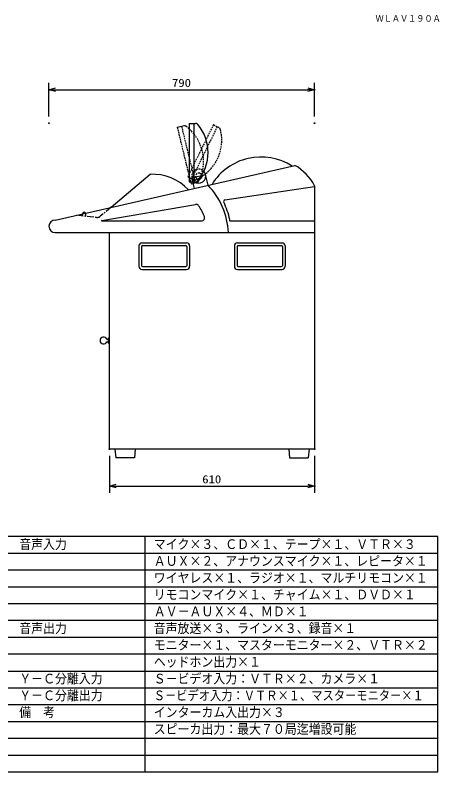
# Model space of a CAD drawing. Units: millimetres, scale not verified. Extents: x -127 to 127, y -116 to 117.
# Drawn here: x 1.3 to 127, y -116.5 to 108.7 of the extents above; entities that cross this region are included whole.
import ezdxf
from ezdxf.enums import TextEntityAlignment as Align

# ---------------------------------------------------------------- set-up
doc = ezdxf.new("R2010")
doc.units = ezdxf.units.MM
doc.header["$LTSCALE"] = 0.392256
doc.header["$PDMODE"] = 32
doc.header["$PDSIZE"] = 0.196
for name, pattern in [('CHAIN1', [8, 5, -1, 1, -1]), ('DASHED1', [1.8, 1.2, -0.6]), ('LONG_DOUBLE_CHAIN', [21.8, 18, -1, 0.6, -0.6, 0.6, -1])]:
    doc.linetypes.add(name, pattern=pattern)
for name, color, linetype in [('0-0_MOJI1', 2, 'Continuous'), ('0-1_TOUROKU', 1, 'Continuous'), ('0-2_GAIKEI', 1, 'Continuous'), ('0-3_WAKU', 1, 'Continuous')]:
    doc.layers.add(name, color=color, linetype=linetype)
doc.styles.add('ＭＳ ゴシック', font='')
doc.styles.get('ＭＳ ゴシック').set_extended_font_data('MS Gothic')

# ---------------------------------------------------------------- blocks, each defined once
blk = doc.blocks.new('_OPEN30')
at = {"layer": '0-3_WAKU', "color": 7}
blk.add_line((0, 0), (-1, 0), dxfattribs=at)
blk.add_lwpolyline([(-1, 0.2679), (0, 0), (-1, -0.2679)], dxfattribs=at)

msp = doc.modelspace()

# ---------------------------------------------------------------- linework, layer by layer
at = {"layer": '0-2_GAIKEI', "color": 3}
for p, q in [((11.3244, 78.5189), (11.3244, 88.4723)), ((90.3244, 78.5189), (90.3244, 88.4723)), ((13.3244, 86.4722), (88.3244, 86.4722)), ((29.3244, -22.4653), (29.3244, -33.474)), ((90.3244, -22.4653), (90.3244, -33.474)), ((31.3244, -31.474), (88.3244, -31.474))]:
    msp.add_line(p, q, dxfattribs=at)
at = {"layer": '0-2_GAIKEI', "linetype": 'DASHED1'}
for p, q in [((49.4832, 75.2907), (51.2583, 75.7524)), ((49.4832, 75.2907), (53.59, 58.4273)), ((50.7436, 75.6186), (54.8504, 58.7552)), ((60.2603, 76.0803), (52.6269, 60.5875)), ((61.4113, 75.471), (53.7778, 59.9781)), ((60.2603, 76.0803), (61.8813, 75.2221)), ((52.6269, 60.5875), (54.2479, 59.7293)), ((53.59, 58.4273), (55.3651, 58.889))]:
    msp.add_line(p, q, dxfattribs=at)
at = {"layer": '0-2_GAIKEI', "color": 7}
for p, q in [((53.0802, 76.4691), (53.0802, 59.0804)), ((53.0802, 76.4691), (54.9144, 76.4691)), ((54.3825, 76.4691), (54.3825, 59.0804)), ((13.1848, 47.6901), (84.5104, 63.9691)), ((29.8244, 51.5235), (41.4523, 61.3016)), ((58.6616, 58.0351), (57.9292, 61.2076)), ((53.0802, 59.0804), (54.9144, 59.0804)), ((54.5828, 57.0935), (53.8459, 60.2855)), ((63.6702, 53.6592), (90.3244, 57.6844)), ((90.3244, 57.9226), (90.3244, -20.4728)), ((27.0464, 47.596), (54.9292, 52.3477)), ((27.0582, 47.4575), (56.7211, 47.4575)), ((65.1578, 47.4575), (90.3244, 47.4575)), ((13.1848, 43.9691), (90.3244, 43.9691)), ((29.3244, -20.4728), (29.3244, 43.9691)), ((28.5669, 12.2016), (29.0918, 12.2016)), ((28.5669, 11.504), (29.0918, 11.504)), ((29.0918, 12.6668), (29.3244, 12.6668)), ((29.0918, 11.0388), (29.0918, 12.6668)), ((29.0918, 11.0388), (29.3244, 11.0388)), ((90.3244, -20.4728), (29.3244, -20.4728)), ((30.9523, -20.4728), (31.1849, -23.0309)), ((36.9988, -20.4728), (36.7662, -23.0309)), ((82.6499, -20.4728), (82.8825, -23.0309)), ((88.6965, -20.4728), (88.4639, -23.0309)), ((36.7662, -23.0309), (31.1849, -23.0309)), ((82.8825, -23.0309), (88.4639, -23.0309))]:
    msp.add_line(p, q, dxfattribs=at)
at = {"layer": '0-2_GAIKEI', "color": 7, "linetype": 'LONG_DOUBLE_CHAIN'}
msp.add_line((53.8459, 60.2855), (57.9292, 61.2076), dxfattribs=at)
at = {"layer": '0-2_GAIKEI'}
for p, q in [((21.3319, 49.0054), (21.3319, 49.5455)), ((22.2621, 48.8944), (22.2621, 49.5455)), ((38.9756, 40.9226), (52.2314, 40.9226)), ((67.4174, 40.9226), (80.6732, 40.9226)), ((38.0453, 39.9923), (38.0453, 33.9458)), ((38.8825, 39.8528), (38.8825, 34.0854)), ((39.1151, 40.0854), (52.0918, 40.0854)), ((52.3244, 39.8528), (52.3244, 34.0854)), ((53.1616, 39.9923), (53.1616, 33.9458)), ((66.4872, 39.9923), (66.4872, 33.9458)), ((67.3244, 39.8528), (67.3244, 34.0854)), ((67.5569, 40.0854), (80.5337, 40.0854)), ((80.7662, 39.8528), (80.7662, 34.0854)), ((81.6034, 39.9923), (81.6034, 33.9458)), ((39.1151, 33.8528), (52.0918, 33.8528)), ((67.5569, 33.8528), (80.5337, 33.8528)), ((38.9756, 33.0156), (52.2314, 33.0156)), ((67.4174, 33.0156), (80.6732, 33.0156))]:
    msp.add_line(p, q, dxfattribs=at)
at = {"layer": '0-2_GAIKEI', "linetype": 'CHAIN1'}
for p, q in [((29.8244, 51.5235), (26.6024, 48.82)), ((19.5918, 49.2129), (25.5403, 48.5034))]:
    msp.add_line(p, q, dxfattribs=at)
at = {"layer": '0-2_GAIKEI', "linetype": 'DASHED1'}
for centre, radius, start, end in [((51.4925, 74.8522), 0.9302, 57.16788, 104.57934), ((44.3274, 65.1494), 12.99, 333.49584, 53.8143), ((49.8637, 71.4827), 12.8743, 293.48329, 14.17749), ((61.4461, 74.4), 0.9302, 14.69205, 62.10351), ((55.8875, 60.7465), 2.093, 40.85664, 247.33521), ((54.6831, 60.5514), 0.9302, 242.10351, 289.51497), ((55.131, 59.7893), 0.9302, 284.57934, 331.9908)]:
    msp.add_arc(centre, radius, start, end, dxfattribs=at)
at = {"layer": '0-2_GAIKEI', "color": 7}
for centre, radius, start, end in [((54.9144, 75.5389), 0.9302, 42.58854, 90), ((45.6272, 67.7747), 13.0344, 319.91209, 40.08791), ((74.424, 49.3475), 17.1101, 57.45141, 148.44226), ((76.5812, 50.5265), 15.6069, 28.28776, 59.46563), ((42.142, 46.5499), 14.7678, 43.53711, 92.67713), ((55.8875, 60.7465), 2.093, 247.33521, 40.85664), ((54.9144, 60.0106), 0.9302, 270, 317.41146), ((42.9644, 42.9549), 21.7673, 2.67074, 43.85178), ((55.0855, 51.4307), 0.9302, 34.96375, 99.67121), ((42.9644, 42.9549), 15.7208, 21.55046, 34.96375), ((63.7386, 53.1991), 0.4651, 98.45323, 206.24908), ((42.9644, 42.9549), 22.6976, 12.3846, 26.24908), ((13.1848, 45.8296), 1.8605, 90, 270), ((27.0582, 47.5273), 0.0698, 99.67121, 270), ((56.7211, 48.3877), 0.9302, 270, 21.55046), ((65.2575, 47.6475), 0.2146, 125.19579, 242.33417), ((27.5802, 11.8528), 1.0465, 19.47122, 340.52878)]:
    msp.add_arc(centre, radius, start, end, dxfattribs=at)
at = {"layer": '0-2_GAIKEI', "linetype": 'CHAIN1'}
for centre, radius, start, end in [((55.8875, 60.7465), 0.9302, 343.55037, 290.52651), ((25.7055, 49.8889), 1.3954, 263.1976, 310)]:
    msp.add_arc(centre, radius, start, end, dxfattribs=at)
at = {"layer": '0-2_GAIKEI'}
for centre, radius, start, end in [((55.8875, 60.7465), 0.9302, 290.52651, 343.55037), ((21.797, 49.5455), 0.4651, 0, 180), ((38.9756, 39.9923), 0.9302, 90, 180), ((52.2314, 39.9923), 0.9302, 0, 90), ((67.4174, 39.9923), 0.9302, 90, 180), ((80.6732, 39.9923), 0.9302, 0, 90), ((39.1151, 39.8528), 0.2326, 90, 180), ((52.0918, 39.8528), 0.2326, 0, 90), ((67.5569, 39.8528), 0.2326, 90, 180), ((80.5337, 39.8528), 0.2326, 0, 90), ((38.9756, 33.9458), 0.9302, 180, 270), ((39.1151, 34.0854), 0.2326, 180, 270), ((52.0918, 34.0854), 0.2326, 270, 0), ((52.2314, 33.9458), 0.9302, 270, 0), ((67.4174, 33.9458), 0.9302, 180, 270), ((67.5569, 34.0854), 0.2326, 180, 270), ((80.5337, 34.0854), 0.2326, 270, 0), ((80.6732, 33.9458), 0.9302, 270, 0)]:
    msp.add_arc(centre, radius, start, end, dxfattribs=at)
at = {"layer": '0-3_WAKU', "color": 4}
for p, q in [((127, -46.5), (-127, -46.5)), ((40, -116.5), (40, -46.5)), ((127, -116.5), (127, -46.5)), ((-127, -116.5), (127, -116.5))]:
    msp.add_line(p, q, dxfattribs=at)
at = {"layer": '0-3_WAKU'}
for p, q in [((127, -51.5), (-127, -51.5)), ((127, -56.5), (-127, -56.5)), ((127, -61.5), (-127, -61.5)), ((127, -66.5), (-127, -66.5)), ((127, -71.5), (-127, -71.5)), ((127, -76.5), (-127, -76.5)), ((127, -81.5), (-127, -81.5)), ((-127, -86.5), (127, -86.5)), ((-127, -91.5), (127, -91.5)), ((-127, -96.5), (127, -96.5)), ((-127, -101.5), (127, -101.5)), ((-127, -106.5), (127, -106.5)), ((-127, -111.5), (127, -111.5))]:
    msp.add_line(p, q, dxfattribs=at)
at = {"layer": '0-3_WAKU', "color": 7}
for p in [(90.3244, 86.4722), (11.3244, 76.5189), (90.3244, 76.5189), (29.3244, -20.4653), (90.3244, -20.4653), (90.3244, -31.474)]:
    msp.add_point(p, dxfattribs=at)

# ---------------------------------------------------------------- block references
at = {"layer": '0-2_GAIKEI', "xscale": 2, "yscale": 2, "rotation": 180}
for p in [(11.3244, 86.4722), (29.3244, -31.474)]:
    msp.add_blockref('_OPEN30', p, dxfattribs=at)
at = {"layer": '0-2_GAIKEI', "xscale": 2, "yscale": 2}
for p in [(90.3244, 86.4722), (90.3244, -31.474)]:
    msp.add_blockref('_OPEN30', p, dxfattribs=at)

# ---------------------------------------------------------------- texts
at = {"layer": '0-0_MOJI1', "style": 'ＭＳ ゴシック'}
for s, width, p in [('音声入力', 0.9, (2.5, -51.0551)), ('マイク×３、ＣＤ×１、テープ×１、ＶＴＲ×３', 0.9, (42.5, -51.0551)), ('ＡＵＸ×２、アナウンスマイク×１、レピータ×１', 0.9, (42.5, -56.0551)), ('ワイヤレス×１、ラジオ×１、マルチリモコン×１', 0.9, (42.5, -61.0551)), ('リモコンマイク×１、チャイム×１、ＤＶＤ×１', 0.9, (42.5, -66.0551)), ('ＡＶ－ＡＵＸ×４、ＭＤ×１', 0.9, (42.5, -71.0551)), ('音声出力', 0.9, (2.5, -76.0551)), ('音声放送×３、ライン×３、録音×１', 0.9, (42.5, -76.0551)), ('モニター×１、マスターモニター×２、ＶＴＲ×２', 0.9, (42.5, -81.0551)), ('ヘッドホン出力×１', 0.9, (42.5, -86.0551)), ('Ｙ－Ｃ分離入力', 0.9, (2.5, -91.0551)), ('Ｓ－ビデオ入力：ＶＴＲ×２、カメラ×１', 0.9, (42.5, -91.0551)), ('Ｙ－Ｃ分離出力', 0.9, (2.5, -96.0551)), ('Ｓ－ビデオ入力：ＶＴＲ×１、マスターモニター×１', 0.85, (42.5, -96.0551)), ('備\u3000考', 0.9, (2.5, -101.0551)), ('インターカム入出力×３', 0.9, (42.5, -101.0551)), ('スピーカ出力：最大７０局迄増設可能', 0.9, (42.5, -106.0551))]:
    msp.add_text(s, height=2.887, dxfattribs=dict(at, width=width)).set_placement(p, align=Align.BOTTOM_LEFT)
at = {"layer": '0-1_TOUROKU', "style": 'ＭＳ ゴシック', "width": 0.9}
msp.add_text('ＷＬＡＶ１９０Ａ', height=1.924, dxfattribs=at).set_placement((108.4666, 106.13), align=Align.BOTTOM_LEFT)
at = {"layer": '0-2_GAIKEI', "color": 3, "style": 'ＭＳ ゴシック', "width": 1.15}
for s, p in [('790', (47.9372, 86.5818)), ('610', (56.9372, -31.3644))]:
    msp.add_text(s, height=2.404, dxfattribs=at).set_placement(p, align=Align.BOTTOM_LEFT)

doc.saveas('drawing.dxf')
